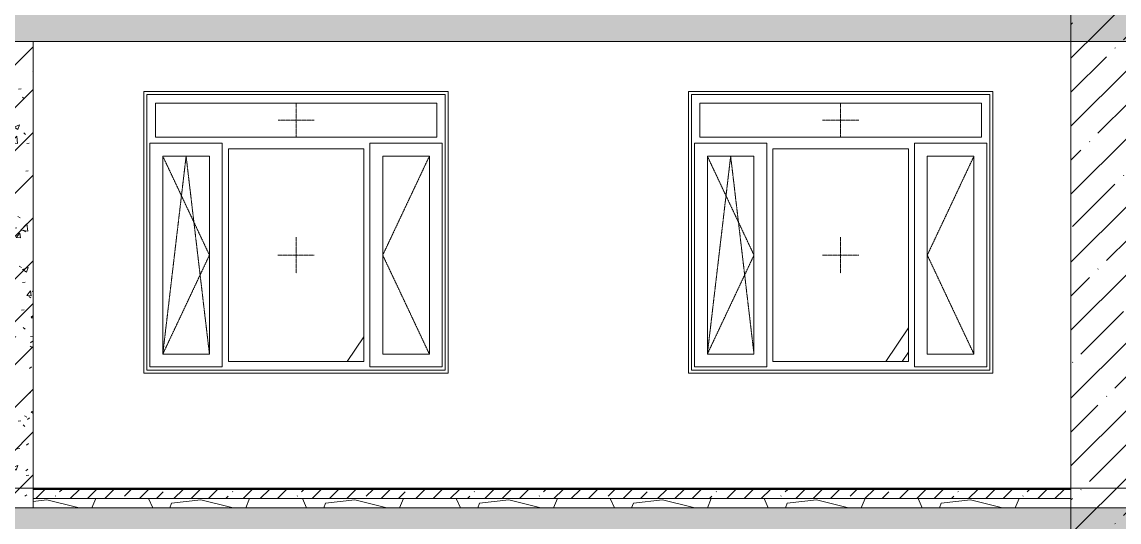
# Model space of a CAD drawing. Header units: millimetres. Extents: x -515342 to 330399, y -224905 to 507333.
# Drawn here: x 157481 to 164723, y 94556 to 97862 of the extents above; entities that cross this region are included whole.
import ezdxf

# ---------------------------------------------------------------- set-up
doc = ezdxf.new("R2010")
doc.units = ezdxf.units.MM
doc.linetypes.add('ASVP_Штриховая_ш2 п1', pattern=[3, 2, -1])
doc.layers.get('0').update_dxf_attribs({"lineweight": 0})
for name, color, linetype, lineweight in [('Линии', 7, 'Continuous', 0), ('Окна', 7, 'Continuous', 0), ('Окна открывание', 7, 'Continuous', 0), ('Перекрытие', 7, 'Continuous', 0), ('Стены внутренние', 7, 'Continuous', 0), ('Стены несущие', 7, 'Continuous', 0), ('Стены перегородки', 7, 'Continuous', 0)]:
    doc.layers.add(name, color=color, linetype=linetype, lineweight=lineweight)
pattern_1 = [(236.31, (49717.4, 8823.7), (-1777.996, -3556.002), [641.07, -5769.6]), (236.31, (49752.95, 8717), (-1777.996, -3556.002), [384.64, -6026.03]), (236.31, (49539.6, 8717), (-1777.996, -3556.002), [384.64, -6026.03])]
pattern_2 = [(45, (136801.12, 95610.5), (-224.5064, 224.5064), []), (45, (137025.63, 95610.5), (-224.5064, 224.5064), [396.875, -79.375, 3.353, -76.022])]
pattern_3 = [(45, (136801.12, 95610.5), (-114.04925, 114.04925), []), (45, (136915.17, 95610.5), (-114.0493, 114.0493), [201.613, -40.323, 3.353, -36.97])]

# ---------------------------------------------------------------- blocks, each defined once
blk = doc.blocks.new('Окно_ПВХ_3Створки_1Фрамуга-верх - АР_Окно_ОП_1820_h_х1970_3ст2фр-в-V54-О_АР_П_Разрез 1-1')
at = {"layer": 'Окна открывание'}
h = blk.add_hatch(dxfattribs=at)
h.set_pattern_fill('FP_5', color=256, style=0, pattern_type=2)
h.set_pattern_definition(pattern_1)
h.paths.add_polyline_path([(70692.8, 7586), (71586.8, 7586), (71586.8, 8992), (70692.8, 8992), (70692.8, 7679.1)])
at = {"layer": 'Окна', "color": 253, "true_color": 0xaaaaaa}
for p, q in [((70154.8, 9350), (72124.8, 9350)), ((70154.8, 9350), (70154.8, 7530)), ((70154.8, 7530), (70154.8, 9350)), ((70154.8, 9350), (72124.8, 9350)), ((72124.8, 9350), (72124.8, 7530)), ((72124.8, 9350), (72124.8, 7530)), ((72068.8, 9294), (70210.8, 9294)), ((70210.8, 9294), (70210.8, 9068)), ((72068.8, 9068), (72068.8, 9294)), ((72068.8, 9068), (70210.8, 9068)), ((70652.8, 9028), (70174.8, 9028)), ((70174.8, 7550), (70174.8, 9028)), ((70652.8, 7550), (70652.8, 9028)), ((70692.8, 8992), (70692.8, 7586)), ((71586.8, 8992), (70692.8, 8992)), ((71586.8, 8992), (71586.8, 7586)), ((72104.8, 9028), (71626.8, 9028)), ((71626.8, 7550), (71626.8, 9028)), ((72104.8, 7550), (72104.8, 9028)), ((70259.8, 8943), (70567.8, 8943)), ((70259.8, 7635), (70259.8, 8943)), ((70567.8, 8943), (70567.8, 7635)), ((71711.8, 8943), (72019.8, 8943)), ((71711.8, 7635), (71711.8, 8943)), ((72019.8, 8943), (72019.8, 7635)), ((70567.8, 7635), (70259.8, 7635)), ((72019.8, 7635), (71711.8, 7635)), ((70174.8, 7550), (70652.8, 7550)), ((70692.8, 7586), (71586.8, 7586)), ((71626.8, 7550), (72104.8, 7550)), ((72124.8, 7530), (70154.8, 7530)), ((72124.8, 7530), (70154.8, 7530))]:
    blk.add_line(p, q, dxfattribs=at)
at = {"layer": 'Окна открывание', "linetype": 'ASVP_Штриховая_ш2 п1'}
for p, q in [((71139.8, 9068), (71139.8, 9294)), ((71259.8, 9181), (71019.8, 9181)), ((70259.8, 7635), (70413.8, 8943)), ((70259.8, 8943), (70567.8, 8289)), ((70413.8, 8943), (70567.8, 7635)), ((72019.8, 8943), (71711.8, 8289)), ((71139.8, 8169), (71139.8, 8409)), ((70567.8, 8289), (70259.8, 7635)), ((71019.8, 8289), (71259.8, 8289)), ((71711.8, 8289), (72019.8, 7635))]:
    blk.add_line(p, q, dxfattribs=at)
blk = doc.blocks.new('Окно_ПВХ_3Створки_1Фрамуга-верх - АР_Окно_ОП_1820_h_х1970_3ст2фр-в-V55-О_АР_П_Разрез 1-1')
at = {"layer": 'Окна открывание'}
h = blk.add_hatch(dxfattribs=at)
h.set_pattern_fill('FP_5', color=256, style=0, pattern_type=2)
h.set_pattern_definition(pattern_1)
h.paths.add_polyline_path([(74287.7, 7586), (75181.7, 7586), (75181.7, 8992), (74287.7, 8992), (74287.7, 7679.1)])
at = {"layer": 'Окна', "color": 253, "true_color": 0xaaaaaa}
for p, q in [((73749.7, 9350), (75719.7, 9350)), ((73749.7, 9350), (73749.7, 7530)), ((73749.7, 7530), (73749.7, 9350)), ((73749.7, 9350), (75719.7, 9350)), ((75719.7, 9350), (75719.7, 7530)), ((75719.7, 9350), (75719.7, 7530)), ((75663.7, 9294), (73805.7, 9294)), ((73805.7, 9294), (73805.7, 9068)), ((75663.7, 9068), (75663.7, 9294)), ((75663.7, 9068), (73805.7, 9068)), ((74247.7, 9028), (73769.7, 9028)), ((73769.7, 7550), (73769.7, 9028)), ((74247.7, 7550), (74247.7, 9028)), ((74287.7, 8992), (74287.7, 7586)), ((75181.7, 8992), (74287.7, 8992)), ((75181.7, 8992), (75181.7, 7586)), ((75699.7, 9028), (75221.7, 9028)), ((75221.7, 7550), (75221.7, 9028)), ((75699.7, 7550), (75699.7, 9028)), ((73854.7, 8943), (74162.7, 8943)), ((73854.7, 7635), (73854.7, 8943)), ((74162.7, 8943), (74162.7, 7635)), ((75306.7, 8943), (75614.7, 8943)), ((75306.7, 7635), (75306.7, 8943)), ((75614.7, 8943), (75614.7, 7635)), ((74162.7, 7635), (73854.7, 7635)), ((75614.7, 7635), (75306.7, 7635)), ((73769.7, 7550), (74247.7, 7550)), ((74287.7, 7586), (75181.7, 7586)), ((75221.7, 7550), (75699.7, 7550)), ((75719.7, 7530), (73749.7, 7530)), ((75719.7, 7530), (73749.7, 7530))]:
    blk.add_line(p, q, dxfattribs=at)
at = {"layer": 'Окна открывание', "linetype": 'ASVP_Штриховая_ш2 п1'}
for p, q in [((74734.7, 9068), (74734.7, 9294)), ((74854.7, 9181), (74614.7, 9181)), ((73854.7, 7635), (74008.7, 8943)), ((73854.7, 8943), (74162.7, 8289)), ((74008.7, 8943), (74162.7, 7635)), ((75614.7, 8943), (75306.7, 8289)), ((74734.7, 8169), (74734.7, 8409)), ((74162.7, 8289), (73854.7, 7635)), ((74614.7, 8289), (74854.7, 8289)), ((75306.7, 8289), (75614.7, 7635))]:
    blk.add_line(p, q, dxfattribs=at)
blk = doc.blocks.new('СД_Люблино_Фасады_rvt-1-О_АР_П_Разрез 1-1')
at = {"layer": 'Стены внутренние'}
for p, q in [((70134.8, 9370), (72144.8, 9370)), ((70134.8, 7510), (70134.8, 9370)), ((72144.8, 9370), (72144.8, 7510)), ((73729.7, 9370), (75739.7, 9370)), ((73729.7, 7510), (73729.7, 9370)), ((75739.7, 9370), (75739.7, 7510)), ((72144.8, 7510), (70134.8, 7510)), ((75739.7, 7510), (73729.7, 7510))]:
    blk.add_line(p, q, dxfattribs=at)
at = {"layer": 'Окна', "lineweight": 9}
for name in ['Окно_ПВХ_3Створки_1Фрамуга-верх - АР_Окно_ОП_1820_h_х1970_3ст2фр-в-V54-О_АР_П_Разрез 1-1', 'Окно_ПВХ_3Створки_1Фрамуга-верх - АР_Окно_ОП_1820_h_х1970_3ст2фр-в-V55-О_АР_П_Разрез 1-1']:
    blk.add_blockref(name, (0, 0), dxfattribs=at)

msp = doc.modelspace()

# ---------------------------------------------------------------- hatches: boundary and pattern name
at = {"layer": 'Перекрытие'}
h = msp.add_hatch(dxfattribs=at)
h.set_pattern_fill('FP_1', color=256, style=0, pattern_type=2)
h.set_pattern_definition(pattern_2)
h.paths.add_polyline_path([(190085.5296, 97731.3929), (190085.5296, 97951.3929), (141000.5296, 97951.3929), (141000.5296, 97731.3929), (189732.2317, 97731.3929)])
h.paths.add_polyline_path([(88622.7373, 97731.3929), (137020.5296, 97731.3929), (137020.5296, 97951.3929), (87845.5296, 97951.3929), (87845.5296, 97731.3929)])
h = msp.add_hatch(dxfattribs=at)
h.set_pattern_fill('FP_19', color=256, style=0, pattern_type=2)
h.set_pattern_definition(pattern_3)
h.paths.add_polyline_path([(164040.475, 94771.3929), (164405.5296, 94771.3929), (164405.5296, 94779.3929), (157555.5296, 94779.3929), (157555.5296, 94771.3929), (163211.7086, 94771.3929)])
h = msp.add_hatch(dxfattribs=at)
h.set_pattern_fill('FP_19', color=256, style=0, pattern_type=2)
h.set_pattern_definition(pattern_3)
h.paths.add_polyline_path([(164040.475, 94711.3929), (164405.5296, 94711.3929), (164405.5296, 94771.3929), (157555.5296, 94771.3929), (157555.5296, 94711.3929), (163211.7086, 94711.3929)])
h = msp.add_hatch(dxfattribs=at)
h.set_pattern_fill('FP_23', color=256, style=0, pattern_type=2)
h.set_pattern_definition([(228.013, (137532.64, 96626.49), (-8127.96659, -9144.02968), [136.69, -13532.193]), (184.97, (137441.203, 96524.893), (12191.995474, 1016.05502), [234.562, -23221.62]), (132.51, (137207.52, 96504.57), (10159.91241, -11176.07977), [165.393, -16373.89]), (267.274, (136811.283, 96250.573), (1015.88953, 20320.00577), [213.602, -21146.575]), (292.834, (136801.123, 96037.213), (-5080.074175, 12191.97012), [209.453, -20735.923]), (357.274, (136882.403, 95844.173), (-20320.00577, 1015.88953), [213.602, -21146.575]), (37.694, (137095.763, 95834.013), (-13208.042725, -10159.944606), [282.477, -27965.247]), (72.255, (137319.283, 96006.733), (7112.12749, 22351.9589), [266.688, -26402.102]), (121.43, (137400.563, 96260.733), (-8128.10005, 13207.93827), [214.325, -21218.218]), (175.236, (137288.8, 96443.61), (11175.99406, -1016.06972), [244.685, -11989.575]), (222.397, (137044.963, 96463.933), (-12192.085586, -11175.907293), [316.431, -31326.709]), (138.814, (137817.12, 96240.41), (-7111.99222, 6096.00977), [108.002, -10692.226]), (171.469, (137735.843, 96311.533), (13207.991535, -2032.05404), [205.473, -20341.855]), (225, (137532.64, 96342), (1e-13, -1016), [143.684, -1293.157]), (203.199, (137461.52, 96463.93), (5079.98556, 2032.0367), [77.377, -7660.25]), (291.801, (137390.4, 96433.45), (-1015.9787, 3048.0072), [109.426, -5361.9]), (30.964, (137431.04, 96331.85), (3047.9913, 2032.0134), [177.728, -5746.52]), (161.565, (137583.44, 96423.3), (2031.999, -1016.0024), [128.515, -3084.36]), (16.39, (136801.12, 96433.453), (10159.97517, 3048.08119), [180.035, -17823.53]), (70.346, (136973.84, 96484.25), (-4064.03389, -11175.98797), [151.04, -14952.887]), (293.199, (137583.44, 96626.49), (-2032.0367, 5079.98556), [154.752, -7582.873]), (343.61, (137644.4, 96484.253), (-10159.97517, 3048.0812), [180.035, -17823.53]), (339.444, (136801.12, 95803.53), (-5080.0015, 2031.99615), [173.614, -8507.094]), (294.775, (136963.68, 95742.57), (-5079.97321, 11176.01259), [145.47, -14401.437]), (66.801, (137593.6, 95610.49), (2032.0367, 5079.98556), [154.752, -7582.873]), (17.354, (137654.56, 95752.73), (-13208.00149, -4063.99474), [170.313, -16860.95]), (69.444, (137095.76, 95610.49), (-2031.99615, -5080.0015), [86.807, -8593.9]), (101.31, (137532.64, 95610.5), (-1016.0048, 4063.999), [51.806, -5128.797]), (165.964, (137522.48, 95661.3), (3048.0036, -1015.9877), [209.453, -3979.62]), (186.009, (137319.28, 95712.093), (10159.99987, 1015.99979), [194.107, -19216.546]), (303.69, (137431.04, 96240.4), (-1015.9976, 2032.0017), [146.53, -3516.71]), (353.157, (137512.323, 96118.493), (17271.99206, -2032.068835), [255.823, -25326.404]), (60.945, (137766.32, 96088.01), (-4064.04974, -7111.97225), [104.603, -10355.757]), (90, (137817.1, 96179.5), (-1016, 1016), [60.96, -955.04]), (120.256, (137298.96, 95742.57), (4063.94492, -7112.03103), [141.147, -13973.576]), (48.013, (137227.84, 95864.49), (8127.96659, 9144.02968), [273.377, -13395.505]), (0, (137410.7, 96067.7), (1016, 1016), [264.16, -751.84]), (325.305, (137674.88, 96067.69), (-10160.01873, 7111.97318), [160.644, -15903.726]), (254.055, (137806.96, 95976.25), (-1015.9713, -4064.0072), [147.932, -7248.66]), (207.646, (137766.323, 95834.013), (-19303.995784, -10160.00796), [240.858, -23844.986]), (175.426, (137552.963, 95722.253), (-13207.99929, 1016.01778), [254.812, -25226.339])])
h.paths.add_polyline_path([(164040.475, 94651.3929), (164405.5296, 94651.3929), (164405.5296, 94711.3929), (157555.5296, 94711.3929), (157555.5296, 94651.3929), (163211.7086, 94651.3929)])
h = msp.add_hatch(dxfattribs=at)
h.set_pattern_fill('FP_1', color=256, style=0, pattern_type=2)
h.set_pattern_definition(pattern_2)
h.paths.add_polyline_path([(87845.5296, 94431.3929), (137410.5296, 94431.3929), (137410.5296, 94651.3929), (87845.5296, 94651.3929), (87845.5296, 94435.9791)])
h.paths.add_polyline_path([(141249.4004, 94431.3929), (190085.5296, 94431.3929), (190085.5296, 94651.3929), (140610.5296, 94651.3929), (140610.5296, 94431.3929), (141042.2088, 94431.3929)])
at = {"layer": 'Стены внутренние'}
h = msp.add_hatch(dxfattribs=at)
h.set_pattern_fill('FP_1', color=256, style=0, pattern_type=2)
h.set_pattern_definition(pattern_2)
h.paths.add_polyline_path([(164454.8581, 84681.3929), (164795.5296, 84681.3929), (164795.5296, 101317.7385), (164405.5296, 101317.7385), (164405.5296, 84681.3929)])
h = msp.add_hatch(dxfattribs=at)
h.set_pattern_fill('FP_2', color=256, style=0, pattern_type=2)
h.set_pattern_definition([(45, (136801.12, 95610.5), (-141.4214, 141.4214), [])])
h.paths.add_polyline_path([(157405.5296, 94651.3929), (157555.5296, 94651.3929), (157555.5296, 97731.3929), (157405.5296, 97731.3929), (157405.5296, 95912.9798)])
h = msp.add_hatch(dxfattribs=at)
h.set_pattern_fill('FP_3', color=256, style=0, pattern_type=2)
h.set_pattern_definition([(50, (136801.12, 95610.5), (364.368, -31.8783), [38.1, -419.1]), (355, (136801.12, 95610.5), (-70.486, 382.113), [30.48, -335.28]), (100.451, (136831.5, 95607.84), (293.885, 350.2334), [32.38, -356.18]), (46.184, (136801.12, 95712.1), (542.158, -84.086), [57.15, -628.65]), (96.636, (136846.3, 95705.1), (474.805, 494.855), [48.57, -534.27]), (351.184, (136801.1, 95712.1), (474.81, 494.85), [45.72, -502.92]), (21, (136851.92, 95686.7), (303.2285, -204.5305), [38.1, -419.1]), (326, (136851.92, 95686.7), (123.604, 368.376), [30.48, -335.28]), (71.451, (136877.2, 95669.65), (426.834, 163.843), [32.38, -356.18]), (37.5, (136801.12, 95610.49), (6.17665, 169.11015), [16.764, -314.452, 16.764, -323.596, -336.55]), (37.5, (136801.12, 95610.49), (6.17665, 169.11015), [-671.576, 16.764, -319.786]), (7.5, (136801.12, 95610.5), (133.6389, 200.3615), [16.764, -177.292, 16.764, -306.832, -128.27]), (7.5, (136801.12, 95610.5), (133.6389, 200.3615), [-517.652, 16.764, -111.506]), (327.5, (136687.84, 95610.49), (271.1818, -11.4584), [16.764, -110.236, 16.764, -379.476, -525.78]), (327.5, (136687.84, 95610.49), (271.1818, -11.4584), [-523.24, 16.764, -509.016]), (317.5, (136637.04, 95610.5), (296.2585, 50.8528), [16.764, -148.336, 16.764, -246.38, -373.38]), (317.5, (136637.04, 95610.5), (296.2585, 50.8528), [-428.244, 16.764, -356.616])])
h.paths.add_polyline_path([(157405.5296, 94651.3929), (157555.5296, 94651.3929), (157555.5296, 97731.3929), (157405.5296, 97731.3929), (157405.5296, 95912.9798)])

# ---------------------------------------------------------------- linework, layer by layer
at = {"layer": 'Линии'}
msp.add_line((143960.5296, 94781.3929), (189585.5296, 94781.3929), dxfattribs=at)
at = {"layer": 'Перекрытие'}
for p, q in [((143805.5296, 97731.3929), (190085.5296, 97731.3929)), ((164405.5296, 94781.3929), (157555.5296, 94781.3929)), ((164405.5296, 94779.3929), (157555.5296, 94779.3929)), ((157555.5296, 94771.3929), (157555.5296, 94651.3929)), ((164405.5296, 94771.3929), (157555.5296, 94771.3929)), ((164405.5296, 94711.3929), (157555.5296, 94711.3929)), ((190085.5296, 94651.3929), (143805.5296, 94651.3929))]:
    msp.add_line(p, q, dxfattribs=at)
at = {"layer": 'Стены несущие'}
msp.add_line((164405.5296, 101317.7385), (164405.5296, 84681.3929), dxfattribs=at)
at = {"layer": 'Стены перегородки'}
msp.add_line((157555.5296, 94771.3929), (157555.5296, 97731.3929), dxfattribs=at)

# ---------------------------------------------------------------- block references
msp.add_blockref('СД_Люблино_Фасады_rvt-1-О_АР_П_Разрез 1-1', (88150.5296, 88031.3929))

doc.saveas('drawing.dxf')
